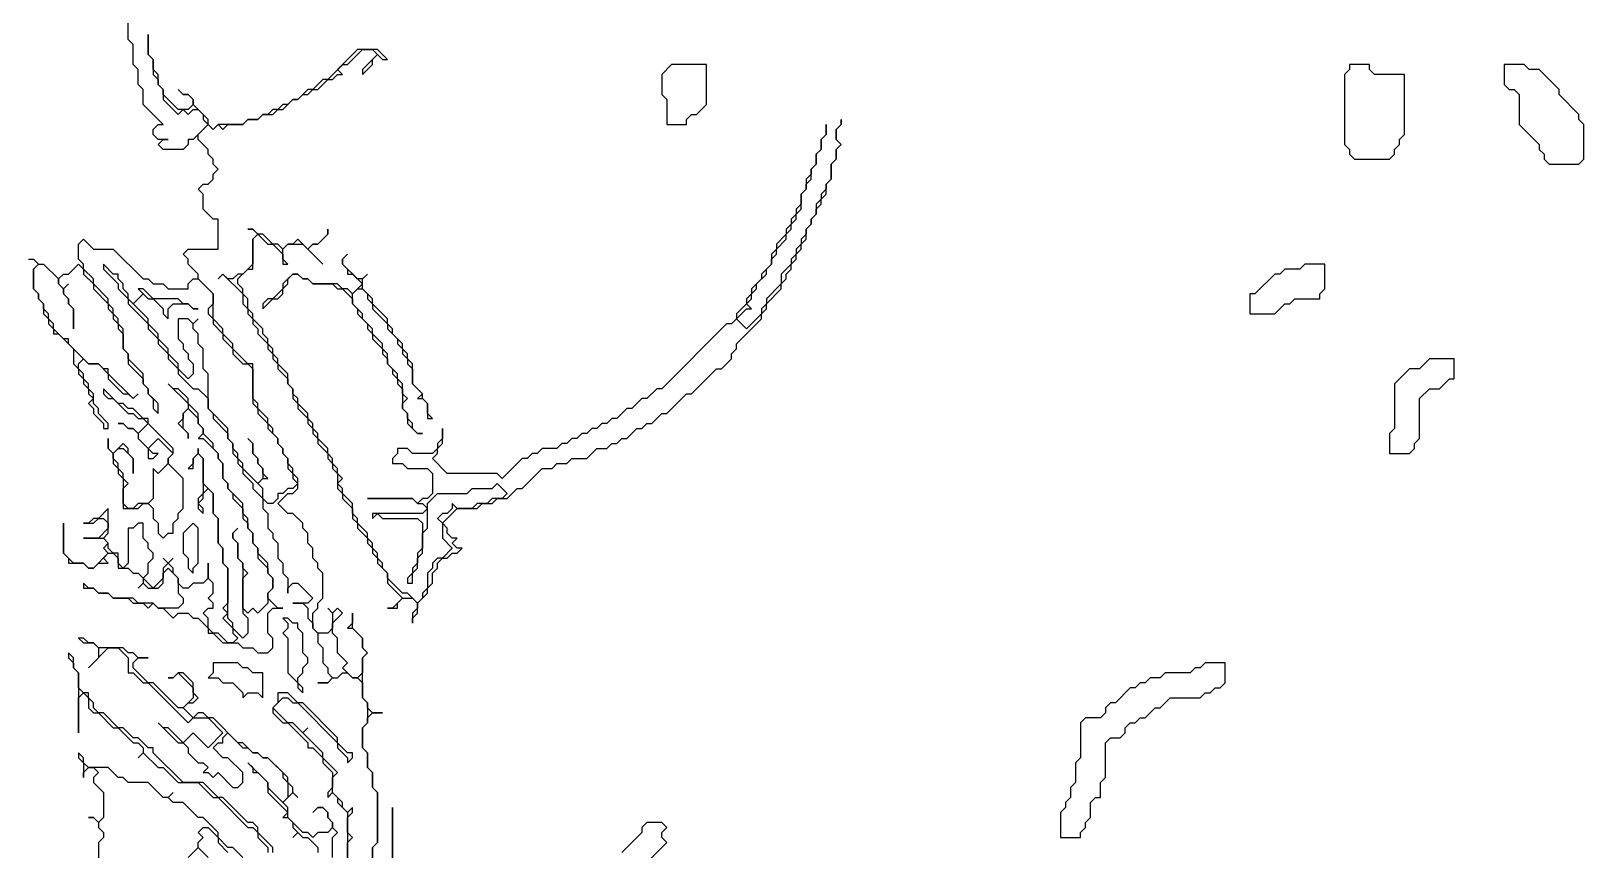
# Model space of a CAD drawing. Header units: metres. Extents: x 0 to 500, y 0 to 703.
# Drawn here: x 349.69 to 388.62, y 408.81 to 429.34 of the extents above; entities that cross this region are included whole.
import ezdxf

# ---------------------------------------------------------------- set-up
doc = ezdxf.new("R2010")
doc.units = ezdxf.units.M

msp = doc.modelspace()

# ---------------------------------------------------------------- linework, layer by layer
for points in [[(358.25, 408), (358.25, 408.875), (358.375, 409), (358.375, 410.25), (358.25, 410.375), (358.25, 410.75), (358.125, 410.875), (358.125, 411.25), (358, 411.375), (358, 411.875), (358.125, 412), (358.125, 412.125), (358.25, 412.25), (358.5, 412.25), (358.25, 412.25), (358.125, 412.375), (358.125, 412.5), (358, 412.625), (358, 413.625), (358.125, 413.75), (358, 413.875), (358, 414.125), (357.75, 414.375), (357.75, 414.75), (357.75, 414.5), (357.625, 414.375), (357.75, 414.375), (358, 414.125), (358, 413.875), (358.125, 413.75), (358, 413.625), (358, 413.25), (357.875, 413.125), (357.75, 413.125), (357.5, 413.375), (357.625, 413.5), (357.375, 413.75), (357.375, 414.125), (357.25, 414.25), (357.25, 414.5), (357.5, 414.75), (357.375, 414.875), (357.25, 414.75), (357.125, 414.875), (357.25, 414.75), (357.25, 414.375), (357.125, 414.25), (356.875, 414.25), (356.75, 414.375), (356.75, 414.75), (356.875, 414.875), (356.875, 415), (357, 415.125), (357, 415.75), (356.875, 415.875), (356.875, 416), (356.75, 416.125), (356.75, 416.375), (356.625, 416.5), (356.625, 416.75), (356.5, 416.875), (356.5, 417), (356.25, 417.25), (356.125, 417.25), (355.875, 417.5), (356.125, 417.75), (356.25, 417.75), (356.375, 417.875), (356.375, 418.125), (356.25, 418.25), (356.25, 418.375), (356.125, 418.5), (356.125, 418.625), (356, 418.75), (356, 418.875), (355.875, 419), (355.875, 419.125), (355.75, 419.25), (355.75, 419.375), (355.625, 419.5), (355.625, 419.625), (355.375, 419.875), (355.375, 420), (355.25, 420.125), (355.25, 421), (355.125, 421), (354.75, 421.375), (354.75, 421.5), (354.5, 421.75), (354.5, 421.875), (354.25, 422.125), (354.25, 422.75), (353.875, 423.125), (353.875, 423.25), (353.625, 423.5), (353.625, 423.625), (353.5, 423.75), (353.625, 423.875), (354.375, 423.875), (354.375, 424.625), (354.25, 424.625), (354, 424.875), (354, 425.25), (353.875, 425.375), (354, 425.5), (354.125, 425.5), (354.25, 425.625), (354.25, 425.75), (354.375, 425.875), (354.25, 426), (354.25, 426.125), (354.125, 426.25), (354.125, 426.375), (353.875, 426.625), (353.875, 426.75), (354.125, 427), (354.25, 426.875), (354.375, 427), (354.5, 426.875), (354.625, 427), (355, 427), (355.125, 427.125), (355.375, 427.125), (355.5, 427.25), (355.75, 427.25), (355.875, 427.375), (356, 427.375), (356.25, 427.625), (356.375, 427.625), (356.5, 427.75), (356.625, 427.75), (356.75, 427.875), (356.875, 427.875), (357.125, 428.125), (357.25, 428.125), (357.375, 428.25), (357.5, 428.25), (357.375, 428.375), (357.5, 428.5), (357.625, 428.5), (358, 428.875), (358.25, 428.875), (358.375, 428.75), (358, 428.375), (358, 428.25), (358.25, 428.5), (358.25, 428.625), (358.375, 428.75), (358.5, 428.625), (358.625, 428.625), (358.375, 428.875), (357.875, 428.875), (357.125, 428.125), (357, 428.125), (356.75, 427.875), (356.625, 427.875), (356.375, 427.625), (356.25, 427.625), (356.125, 427.5), (356, 427.5), (355.875, 427.375), (355.75, 427.375), (355.625, 427.25), (355.5, 427.25), (355.375, 427.125), (355.125, 427.125), (355, 427), (354.375, 427), (354.25, 426.875), (354.125, 427), (354.125, 427.125), (353.75, 427.5), (353.75, 427.625), (353.625, 427.75), (353.5, 427.75), (353.375, 427.875), (353.5, 427.75), (353.625, 427.75), (353.75, 427.625), (353.75, 427.5), (353.625, 427.375), (353.375, 427.375), (353, 427.75), (353, 427.875), (352.875, 428), (352.875, 428.25), (352.75, 428.375), (352.75, 428.625), (352.625, 428.75), (352.625, 429.25), (352.625, 428.75), (352.75, 428.625), (352.75, 428.25), (352.875, 428.125), (352.875, 428), (353, 427.875), (353, 427.625), (353.375, 427.25), (353.5, 427.375), (353.625, 427.25), (353.75, 427.375), (353.875, 427.375), (354, 427.25), (354, 427.125), (354.125, 427), (353.75, 426.625), (353.625, 426.625), (353.625, 426.5), (353.5, 426.375), (353, 426.375), (352.875, 426.5), (353, 426.625), (353.125, 426.625), (352.875, 426.625), (352.75, 426.75), (352.75, 426.875), (352.875, 427), (353, 427), (352.5, 427.5), (352.5, 427.875), (352.375, 428), (352.375, 428.375), (352.25, 428.5), (352.25, 429), (352.125, 429.125), (352.125, 429.75)], [(349.625, 423.625), (349.75, 423.625), (349.875, 423.5), (349.75, 423.375), (349.75, 422.875), (349.875, 422.75), (349.875, 422.625), (350, 422.5), (350, 422.25), (350.125, 422.125), (350.125, 422), (350.25, 421.875), (350.25, 421.75), (350.375, 421.75), (350.75, 421.375), (350.75, 421), (350.875, 420.875), (350.875, 420.75), (351, 420.625), (351, 420.5), (351.125, 420.375), (351.125, 420.25), (351.25, 420.125), (351.125, 420), (351.25, 419.875), (351.25, 419.75), (351.5, 419.5), (351.5, 419.375), (351.625, 419.375), (351.625, 419.5), (351.375, 419.75), (351.375, 419.875), (351.25, 420), (351.25, 420.25), (351.125, 420.375), (351.125, 420.5), (351, 420.625), (351, 420.75), (350.875, 420.875), (350.875, 421), (351, 421.125), (351.125, 421), (351.375, 421), (351.625, 420.75), (351.625, 420.625), (352, 420.25), (352.125, 420.25), (352.25, 420.125), (352.375, 420.25), (352.25, 420.125), (351.625, 420.75), (351.625, 420.875), (351.5, 420.875), (351.375, 421), (351.125, 421), (350.625, 421.5), (350.625, 421.625), (350.5, 421.625), (350.25, 421.875), (350.25, 422), (350.125, 422.125), (350.125, 422.25), (350, 422.375), (350, 422.5), (349.875, 422.625), (349.875, 422.75), (349.75, 422.875), (349.75, 423.375), (349.875, 423.5), (350, 423.5), (350.375, 423.125), (350.375, 423), (350.5, 422.875), (350.5, 422.75), (350.625, 422.625), (350.625, 422.5), (350.75, 422.375), (350.75, 421.875), (350.75, 422.375), (350.625, 422.5), (350.625, 422.625), (350.5, 422.75), (350.5, 422.875), (350.625, 423), (350.5, 422.875), (350.375, 423), (350.375, 423.125), (350.5, 423.25), (350.625, 423.25), (350.875, 423.5), (351, 423.375), (351, 423.25), (351.25, 423), (351.25, 422.875), (351.625, 422.5), (351.625, 422.375), (351.75, 422.25), (351.75, 422.125), (351.875, 422), (351.875, 421.875), (352, 421.75), (352, 421.375), (352.125, 421.25), (352.125, 421), (352.5, 420.625), (352.5, 420.5), (352.625, 420.375), (352.625, 420.25), (352.75, 420.125), (352.75, 419.875), (352.875, 419.75), (352.875, 420), (352.625, 420.25), (352.625, 420.375), (352.5, 420.5), (352.5, 420.75), (352.125, 421.125), (352.125, 421.25), (352, 421.375), (352, 421.875), (351.875, 422), (351.875, 422.125), (351.75, 422.25), (351.75, 422.375), (351.625, 422.5), (351.625, 422.625), (351.25, 423), (351.25, 423.125), (351, 423.375), (351, 423.5), (350.875, 423.625), (350.875, 424), (351, 424.125), (351.25, 423.875), (351.75, 423.875), (352.5, 423.125), (352.625, 423.125), (352.75, 423), (353, 423), (353.125, 422.875), (353.625, 422.875), (353.625, 423), (353.75, 423.125), (353.875, 423.125), (354.25, 422.75), (354.25, 422.5), (354.125, 422.375), (354.125, 422.25), (354.25, 422.125), (354.25, 422), (354.5, 421.75), (354.5, 421.625), (354.75, 421.375), (354.75, 421.25), (355, 421), (355.125, 421), (355.25, 420.875), (355.25, 420), (355.375, 419.875), (355.375, 419.75), (355.625, 419.5), (355.625, 419.375), (355.875, 419.125), (355.875, 419), (356, 418.875), (356, 418.75), (356.125, 418.625), (356.125, 418.375), (356.25, 418.25), (356.25, 418.125), (356.375, 418), (356.25, 417.875), (356.125, 417.875), (356, 417.75), (355.875, 417.75), (355.875, 417.625), (355.75, 417.5), (355.625, 417.5), (355.5, 417.625), (355.5, 417.875), (355.375, 418), (355.5, 418.125), (355.625, 418.125), (355.5, 418.25), (355.5, 418.375), (355.375, 418.5), (355.375, 418.625), (355.25, 418.75), (355.25, 419), (355.125, 419.125), (355.25, 419), (355.25, 418.75), (355.375, 418.625), (355.375, 418.5), (355.5, 418.375), (355.5, 418.125), (355.375, 418), (355, 418.375), (355, 418.5), (354.875, 418.625), (354.875, 418.75), (354.75, 418.875), (354.75, 419), (354.625, 419.125), (354.625, 419.375), (354.125, 419.875), (354.125, 420.75), (354, 420.875), (354, 421.375), (353.875, 421.5), (353.875, 421.75), (353.75, 421.875), (353.75, 422), (353.875, 422.125), (353.75, 422), (353.625, 422.125), (353.375, 422.125), (353.375, 421.625), (353.5, 421.5), (353.5, 421.375), (353.625, 421.25), (353.625, 421.125), (353.75, 421), (353.75, 420.75), (353.625, 420.625), (353.375, 420.875), (353.375, 421), (353.125, 421.25), (353.125, 421.375), (352.875, 421.625), (352.875, 421.75), (352.625, 422), (352.625, 422.125), (352.25, 422.5), (352.5, 422.75), (352.625, 422.625), (352.75, 422.625), (353, 422.375), (353, 422.25), (353.125, 422.125), (353.125, 422.375), (353.25, 422.5), (353.625, 422.5), (353.75, 422.375), (353.875, 422.375), (353.75, 422.375), (353.625, 422.5), (353.5, 422.5), (353.375, 422.625), (352.75, 422.625), (352.5, 422.875), (352.375, 422.875), (352.5, 422.75), (352.25, 422.5), (352.125, 422.625), (352.125, 422.75), (352, 422.875), (352, 423), (351.875, 423.125), (351.875, 423.25), (351.75, 423.25), (351.5, 423.5), (351.5, 423.375), (351.875, 423), (351.875, 422.875), (352.125, 422.625), (352.125, 422.5), (352.625, 422), (352.625, 421.875), (352.875, 421.625), (352.875, 421.5), (353.125, 421.25), (353.125, 421.125), (353.375, 420.875), (353.375, 420.75), (353.75, 420.375), (353.875, 420.375), (354.125, 420.125), (354.125, 419.875), (354.25, 419.75), (354.25, 419.625), (354.625, 419.25), (354.625, 419.125), (354.75, 419), (354.75, 418.75), (354.875, 418.625), (354.875, 418.5), (355, 418.375), (355, 418.25), (355.25, 418), (355.25, 417.875), (355.5, 417.625), (355.5, 417.375), (355.625, 417.25), (355.625, 416.875), (355.75, 416.75), (355.75, 416.625), (355.875, 416.5), (355.875, 416.125), (356, 416), (356, 415.75), (356.125, 415.625), (356.125, 415.25), (356.125, 415.375), (356.25, 415.5), (356.375, 415.5), (356.75, 415.125), (356.625, 415), (356.25, 415), (356.5, 415), (356.625, 414.875), (356.625, 414.625), (356.75, 414.5), (356.75, 414.375), (356.875, 414.25), (356.875, 414), (357, 413.875), (357, 413.5), (357.125, 413.375), (357.125, 413.25), (357.25, 413.125), (357.125, 413), (356.875, 413), (357.125, 413), (357.25, 413.125), (357.375, 413.125), (357.5, 413.25), (357.625, 413.25), (357.75, 413.125), (357.875, 413.125), (358, 413), (358, 412.625), (358.125, 412.5), (358.125, 412), (358, 411.875), (358, 411.375), (358.125, 411.25), (358.125, 410.875), (358.25, 410.75), (358.25, 410.375), (358.375, 410.25), (358.375, 409), (358.25, 408.875), (358.25, 408.125)], [(357.25, 408.625), (357.25, 409.125), (357.375, 409.25), (357.25, 409.375), (357.25, 409.5), (357.125, 409.625), (357.125, 409.75), (357, 409.875), (356.875, 409.875), (356.75, 409.75), (356.875, 409.875), (357, 409.875), (357.125, 409.75), (357.125, 409.625), (357.25, 409.5), (357.25, 409.375), (357.125, 409.25), (356.875, 409.25), (356.75, 409.125), (356.625, 409.25), (356.5, 409.25), (356.125, 409.625), (356.125, 409.875), (356, 410), (356.25, 410.25), (356.375, 410.125), (356.25, 410.25), (356.25, 410.375), (356.125, 410.5), (356.125, 410.625), (355.625, 411.125), (355.5, 411.125), (355.375, 411.25), (355.25, 411.25), (355, 411.5), (354.875, 411.5), (354.25, 412.125), (354.125, 412.125), (354, 412.25), (353.875, 412.25), (353.75, 412.125), (353.5, 412.375), (353.625, 412.5), (353.75, 412.5), (353.875, 412.625), (353.75, 412.75), (353.75, 413), (353.5, 413.25), (353.375, 413.25), (353.25, 413.125), (353.125, 413.125), (353.25, 413.125), (353.375, 413.25), (353.75, 412.875), (353.75, 412.625), (353.5, 412.375), (353.375, 412.375), (352.75, 413), (352.625, 413), (352.25, 413.375), (352.25, 413.5), (352.375, 413.625), (352.625, 413.625), (352.375, 413.625), (352.25, 413.75), (352.125, 413.75), (352, 413.875), (351.375, 413.875), (351.25, 414), (351.125, 414), (351, 414.125), (350.875, 414.125), (351, 414), (351.25, 414), (351.375, 413.875), (351.375, 413.625), (351.125, 413.375), (351.625, 413.875), (351.875, 413.875), (352.125, 413.625), (352.125, 413.25), (352.25, 413.25), (352.5, 413), (352.625, 413), (353.625, 412), (353.75, 412.125), (354.125, 412.125), (354.5, 411.75), (354.125, 411.375), (353.75, 411.75), (353.5, 411.5), (353.125, 411.875), (353, 411.875), (352.875, 412), (353.375, 411.5), (353.5, 411.5), (353.625, 411.375), (353.625, 411.25), (353.875, 411), (354, 411), (354.125, 410.875), (354, 410.75), (354.125, 410.75), (354.25, 410.625), (354.375, 410.75), (354.75, 410.375), (354.875, 410.375), (355, 410.5), (355, 410.75), (354.625, 411.125), (354.5, 411.125), (354.25, 411.375), (354.375, 411.5), (354.5, 411.5), (354.5, 411.625), (354.625, 411.75), (355, 411.375), (355.125, 411.375), (355.25, 411.25), (355.375, 411.25), (355.5, 411.125), (355.625, 411.125), (356, 410.75), (356, 410.625), (356.125, 410.5), (356.125, 410.125), (356, 410), (355.625, 410.375), (355.625, 410.5), (355.125, 411), (355.25, 410.875), (355.25, 410.75), (355.375, 410.75), (355.625, 410.5), (355.625, 410.25), (356.125, 409.75), (356, 409.625), (356.125, 409.625), (356.25, 409.5), (356.25, 409.375), (356.375, 409.25), (356.25, 409.125), (356.375, 409.25), (356.5, 409.125), (356.625, 409.125), (356.875, 408.875), (356.875, 408.75)], [(355.75, 408.75), (355.75, 408.875), (355.375, 409.25), (355.375, 409.375), (355.25, 409.5), (355.125, 409.5), (354.5, 410.125), (354.375, 410.125), (354, 410.5), (353.5, 410.5), (352.75, 411.25), (352.75, 411.375), (352.625, 411.375), (352.375, 411.625), (352.25, 411.625), (352, 411.875), (351.875, 411.875), (351.5, 412.25), (351.375, 412.25), (351.25, 412.375), (351.25, 412.5), (351.125, 412.625), (351.125, 412.75), (351, 412.75), (350.875, 412.875), (350.875, 413.25), (350.75, 413.375), (350.75, 413.625), (350.625, 413.75), (350.625, 413.625), (350.75, 413.5), (350.75, 413.375), (350.875, 413.25), (350.875, 411.75), (350.875, 412.625), (351, 412.75), (351.125, 412.625), (351.125, 412.375), (351.25, 412.25), (351.375, 412.25), (351.75, 411.875), (351.875, 411.875), (352.25, 411.5), (352.375, 411.5), (352.5, 411.375), (352.5, 411.25), (352.375, 411.125), (352.5, 411.25), (352.875, 410.875), (353, 410.875), (353.375, 410.5), (353.875, 410.5), (354.25, 410.125), (354.375, 410.125), (355.125, 409.375), (355.25, 409.375), (355.375, 409.25), (355.375, 409.125), (355.625, 408.875), (355.625, 408.75)], [(357.625, 408.375), (357.625, 409), (357.75, 409.125), (357.625, 409.25), (357.625, 409.625), (357.75, 409.75), (357.75, 409.875), (357.625, 409.75), (357.5, 409.875), (357.5, 410), (357.25, 410.25), (357.25, 410.625), (357.375, 410.75), (357, 411.125), (357, 411.25), (356.5, 411.75), (356.625, 411.875), (356.5, 411.75), (356.25, 412), (356.125, 412), (355.75, 412.375), (356, 412.625), (356.125, 412.625), (356.25, 412.5), (356.375, 412.5), (357.375, 411.5), (357.375, 411.375), (357.625, 411.125), (357.625, 411), (357.75, 411.125), (357.75, 411.25), (357.625, 411.25), (357.375, 411.5), (357.375, 411.625), (356.5, 412.5), (356.375, 412.5), (356.125, 412.75), (355.875, 412.75), (355.875, 412.5), (355.75, 412.375), (355.75, 412.25), (356, 412), (356.125, 412), (356.625, 411.5), (356.625, 411.375), (356.75, 411.375), (357, 411.125), (357, 411), (357.25, 410.75), (357.25, 410.375), (357.125, 410.25), (357.125, 410.125), (357.25, 410.25), (357.375, 410.125), (357.375, 410), (357.625, 409.75), (357.625, 408.375)], [(355, 408.625), (354.75, 408.875), (354.625, 408.875), (354.375, 409.125), (354.375, 409.25), (354, 409.625), (353.875, 409.625), (353.5, 410), (353.25, 410), (353.125, 410.125), (353.25, 410.25), (353.125, 410.125), (353, 410.125), (352.625, 410.5), (352.125, 410.5), (352, 410.625), (351.875, 410.625), (351.625, 410.875), (351.125, 410.875), (351, 411), (351, 411.125), (350.875, 411.25), (350.875, 411.125), (351, 411), (351, 410.625), (351, 410.75), (351.125, 410.875), (351.25, 410.875), (351.375, 410.75), (351.25, 410.625), (351.25, 410.5), (351.5, 410.25), (351.5, 409.625), (351.375, 409.5), (351.25, 409.625), (351.125, 409.625), (351.25, 409.625), (351.375, 409.5), (351.375, 409.375), (351.5, 409.25), (351.5, 409.125), (351.375, 409), (351.375, 408.375)], [(358.75, 408), (358.75, 409.875), (358.75, 408.125)], [(354.125, 408.625), (353.875, 408.875), (353.875, 409), (354, 409.125), (353.875, 409.25), (354, 409.375), (354.125, 409.375), (354.375, 409.125), (354.375, 409), (354.625, 408.75)], [(365, 408.375), (365.625, 409), (365.5, 409.125), (365.5, 409.25), (365.625, 409.375), (365.5, 409.5), (365.125, 409.5), (365, 409.375), (365, 409.25), (364.5, 408.75)], [(353.625, 408.625), (353.875, 408.875), (354.125, 408.625)]]:
    msp.add_lwpolyline(points)
for points in [[(365.75, 428.5), (365.5, 428.25), (365.5, 427.75), (365.625, 427.625), (365.625, 427), (366.125, 427), (366.125, 427.125), (366.25, 427.25), (366.375, 427.25), (366.625, 427.5), (366.625, 428.5)], [(382.75, 428.5), (382.75, 428.375), (382.625, 428.25), (382.625, 426.5), (382.75, 426.375), (382.75, 426.25), (382.875, 426.125), (383.75, 426.125), (383.875, 426.25), (383.875, 426.375), (384, 426.5), (384, 426.625), (384.125, 426.75), (384.125, 428.25), (383.375, 428.25), (383.25, 428.375), (383.25, 428.5)], [(386.625, 428.5), (386.625, 428), (386.75, 427.875), (386.875, 427.875), (387, 427.75), (387, 427), (387.5, 426.5), (387.5, 426.375), (387.625, 426.25), (387.625, 426.125), (387.75, 426), (388.5, 426), (388.625, 426.125), (388.625, 427), (388.5, 427.125), (388.5, 427.25), (388, 427.75), (388, 427.875), (387.5, 428.375), (387.25, 428.375), (387.125, 428.5)], [(370, 427.125), (370, 427), (369.875, 426.875), (369.875, 426.625), (370, 426.5), (369.875, 426.375), (369.875, 426.125), (369.75, 426), (369.75, 425.625), (369.625, 425.5), (369.625, 425.375), (369.5, 425.25), (369.5, 425.125), (369.375, 425), (369.375, 424.75), (369.25, 424.625), (369.25, 424.5), (369.125, 424.375), (369.125, 424.25), (369, 424.125), (369, 424), (368.875, 423.875), (368.875, 423.75), (368.75, 423.625), (368.75, 423.5), (368.5, 423.25), (368.5, 423), (368.125, 422.625), (368.125, 422.5), (368, 422.375), (368, 422.25), (367.625, 421.875), (367.375, 422.125), (367.625, 422.375), (367.75, 422.375), (367.625, 422.5), (367.75, 422.625), (367.75, 422.75), (367.875, 422.875), (367.875, 423), (368.125, 423.25), (368.125, 423.375), (368.25, 423.5), (368.25, 423.625), (368.375, 423.75), (368.375, 423.875), (368.625, 424.125), (368.625, 424.25), (368.75, 424.375), (368.75, 424.5), (368.875, 424.625), (368.875, 424.75), (369, 424.875), (369, 425.25), (369.125, 425.375), (369.125, 425.5), (369.25, 425.625), (369.25, 425.875), (369.375, 426), (369.375, 426.25), (369.5, 426.375), (369.5, 426.625), (369.625, 426.75), (369.625, 427), (369.625, 426.75), (369.5, 426.625), (369.5, 426.375), (369.375, 426.25), (369.375, 426), (369.25, 425.875), (369.25, 425.75), (369.125, 425.625), (369.125, 425.375), (369, 425.25), (369, 425), (368.875, 424.875), (368.875, 424.75), (368.75, 424.625), (368.75, 424.5), (368.625, 424.375), (368.625, 424.25), (368.375, 424), (368.375, 423.875), (368.25, 423.75), (368.25, 423.5), (368, 423.25), (368, 423.125), (367.75, 422.875), (367.75, 422.75), (367.625, 422.625), (367.625, 422.5), (367.375, 422.25), (367.375, 422.125), (367.25, 422), (367.125, 422), (365.5, 420.375), (365.375, 420.375), (365.125, 420.125), (365, 420.125), (364.75, 419.875), (364.625, 419.875), (364.375, 419.625), (364.25, 419.625), (364.125, 419.5), (364, 419.5), (363.875, 419.375), (363.75, 419.375), (363.625, 419.25), (363.5, 419.25), (363.375, 419.125), (363.25, 419.125), (363.125, 419), (363, 419), (362.875, 418.875), (362.5, 418.875), (362.375, 418.75), (362.25, 418.75), (362.125, 418.625), (362, 418.625), (361.5, 418.125), (361.375, 418.25), (360.125, 418.25), (359.75, 418.625), (359.875, 418.75), (359.875, 418.875), (360, 419), (360, 419.375), (360, 419.125), (359.875, 419), (359.875, 418.875), (359.75, 418.75), (359.25, 418.75), (359.125, 418.875), (358.875, 418.875), (358.875, 418.75), (358.75, 418.625), (358.75, 418.5), (359, 418.5), (359.125, 418.375), (359.625, 418.375), (359.75, 418.25), (359.75, 417.75), (359.625, 417.625), (359.5, 417.625), (359.375, 417.5), (359.25, 417.625), (358.125, 417.625), (359.25, 417.625), (359.375, 417.5), (359.5, 417.5), (359.625, 417.375), (359.5, 417.25), (358.25, 417.25), (358.25, 417.125), (358.375, 417.25), (358.5, 417.125), (359.375, 417.125), (359.5, 417), (359.5, 416.375), (359.375, 416.25), (359.375, 416), (359.25, 415.875), (359.25, 415.75), (359.125, 415.625), (359.125, 415.5), (359.25, 415.5), (359.25, 415.75), (359.375, 415.875), (359.375, 416.125), (359.5, 416.25), (359.5, 416.75), (359.625, 416.875), (359.625, 417.5), (359.875, 417.75), (360.625, 417.75), (360.75, 417.875), (361.25, 417.875), (361.375, 418), (361.625, 417.75), (361.5, 417.625), (361.25, 417.625), (361.125, 417.5), (360.875, 417.5), (360.75, 417.375), (360.375, 417.375), (360.25, 417.5), (360.25, 417.375), (360.125, 417.25), (360, 417.25), (359.875, 417.125), (360, 417), (360, 416.625), (360.25, 416.375), (360, 416.125), (359.875, 416.125), (359.75, 416), (359.75, 415.875), (359.625, 415.75), (359.625, 415.375), (359.5, 415.25), (359.5, 415.125), (359.375, 415), (359.125, 415.25), (359, 415.25), (358.625, 415.625), (358.625, 415.75), (358.5, 415.875), (358.5, 416), (358.375, 416.125), (358.375, 416.25), (358.25, 416.375), (358.25, 416.5), (358.125, 416.625), (358.125, 416.75), (357.875, 417), (357.875, 417.125), (357.75, 417.25), (357.75, 417.5), (357.5, 417.75), (357.5, 417.875), (357.375, 418), (357.5, 418.125), (357.375, 418.25), (357.375, 418.375), (357.25, 418.5), (357.25, 418.625), (357.125, 418.75), (357.125, 418.875), (356.875, 419.125), (356.875, 419.25), (356.75, 419.375), (356.75, 419.5), (356.625, 419.625), (356.625, 419.75), (356.375, 420), (356.375, 420.125), (356.25, 420.25), (356.25, 420.375), (356.125, 420.5), (356.125, 420.75), (355.875, 421), (355.875, 421.125), (355.75, 421.25), (355.75, 421.375), (355.625, 421.5), (355.625, 421.625), (355.5, 421.75), (355.5, 421.875), (355.25, 422.125), (355.25, 422.25), (355.125, 422.375), (355.125, 422.625), (355, 422.75), (355, 422.875), (354.875, 423), (354.875, 423.125), (355.125, 423.375), (355.25, 423.375), (355.25, 424.125), (355.375, 424.25), (355.625, 424), (355.75, 424), (356, 423.75), (356, 423.5), (356.125, 423.5), (356, 423.625), (356, 423.875), (356.125, 424), (356.5, 424), (357, 423.5), (356.625, 423.875), (356.75, 424), (356.875, 424), (357.125, 424.25), (357.125, 424.375), (357.125, 424.25), (356.875, 424), (356.75, 424), (356.625, 423.875), (356.375, 424.125), (356.25, 424), (356.125, 424), (356, 423.875), (355.875, 424), (355.75, 424), (355.5, 424.25), (355.375, 424.25), (355.25, 424.375), (355.125, 424.375), (355.25, 424.375), (355.375, 424.25), (355.25, 424.125), (355.25, 423.5), (355, 423.25), (354.875, 423.25), (354.75, 423.125), (354.625, 423.125), (354.5, 423.25), (354.375, 423.125), (354.5, 423.25), (355, 422.75), (355, 422.5), (355.125, 422.375), (355.125, 422.25), (355.25, 422.125), (355.25, 422), (355.375, 421.875), (355.375, 421.75), (355.625, 421.5), (355.625, 421.375), (355.75, 421.25), (355.75, 421.125), (355.875, 421), (355.875, 420.875), (356.125, 420.625), (356.125, 420.5), (356.25, 420.375), (356.25, 420.125), (356.375, 420), (356.375, 419.875), (356.625, 419.625), (356.625, 419.5), (356.75, 419.375), (356.75, 419.25), (356.875, 419.125), (356.875, 419), (357.125, 418.75), (357.125, 418.625), (357.25, 418.5), (357.25, 418.375), (357.375, 418.25), (357.375, 417.875), (357.5, 417.75), (357.5, 417.625), (357.75, 417.375), (357.75, 417.125), (357.875, 417), (357.875, 416.875), (358.125, 416.625), (358.125, 416.5), (358.25, 416.375), (358.25, 416.25), (358.375, 416.125), (358.375, 416), (358.625, 415.75), (358.625, 415.5), (359, 415.125), (358.75, 414.875), (358.625, 414.875), (358.875, 414.875), (358.875, 415), (359, 415.125), (359.25, 415.125), (359.375, 415), (359.375, 414.875), (359.25, 414.75), (359.25, 414.5), (359.25, 414.625), (359.375, 414.75), (359.375, 415), (359.625, 415.25), (359.625, 415.375), (359.75, 415.5), (359.75, 415.75), (359.875, 415.875), (359.875, 416), (360, 416.125), (360.125, 416.125), (360.25, 416.25), (360.375, 416.25), (360.5, 416.375), (360.375, 416.375), (360.25, 416.5), (360.375, 416.625), (360.25, 416.625), (360.125, 416.75), (360.125, 416.875), (360, 417), (360.375, 417.375), (360.875, 417.375), (361, 417.5), (361.25, 417.5), (361.375, 417.625), (361.625, 417.625), (361.875, 417.875), (362, 417.875), (362.5, 418.375), (362.75, 418.375), (362.875, 418.5), (363.125, 418.5), (363.25, 418.625), (363.625, 418.625), (363.875, 418.875), (364.125, 418.875), (364.25, 419), (364.375, 419), (364.5, 419.125), (364.625, 419.125), (364.875, 419.375), (365, 419.375), (365.125, 419.5), (365.25, 419.5), (365.5, 419.75), (365.625, 419.75), (366.125, 420.25), (366.25, 420.25), (366.875, 420.875), (367, 420.875), (367.25, 421.125), (367.25, 421.25), (367.375, 421.375), (367.375, 421.5), (368, 422.125), (368, 422.25), (368.125, 422.375), (368.125, 422.5), (368.5, 422.875), (368.5, 423), (368.625, 423.125), (368.625, 423.25), (368.75, 423.375), (368.75, 423.5), (368.875, 423.625), (368.875, 423.75), (369, 423.875), (369, 424), (369.125, 424.125), (369.125, 424.375), (369.25, 424.5), (369.25, 424.625), (369.375, 424.75), (369.375, 424.875), (369.5, 425), (369.5, 425.125), (369.625, 425.25), (369.625, 425.5), (369.75, 425.625), (369.75, 426), (369.875, 426.125), (369.875, 426.375), (370, 426.5), (369.875, 426.625), (369.875, 426.875), (370, 427)], [(357.625, 423.75), (357.5, 423.625), (357.5, 423.5), (357.625, 423.375), (357.625, 423.25), (357.75, 423.25), (358, 423), (357.75, 422.75), (357.625, 422.875), (357.5, 422.875), (357.375, 423), (356.75, 423), (356.625, 423.125), (356.5, 423.125), (356.375, 423.25), (356.25, 423.25), (356, 423), (356, 422.875), (355.75, 422.625), (355.625, 422.625), (355.5, 422.5), (355.5, 422.375), (355.75, 422.625), (355.875, 422.625), (356, 422.75), (356, 422.875), (356.125, 423), (356.125, 423.125), (356.25, 423.25), (356.375, 423.25), (356.5, 423.125), (356.625, 423.125), (356.75, 423), (357.25, 423), (357.375, 422.875), (357.5, 422.875), (357.75, 422.625), (357.75, 422.5), (357.875, 422.375), (357.875, 422.25), (358.125, 422), (358.125, 421.875), (358.25, 421.75), (358.25, 421.625), (358.5, 421.375), (358.5, 421.25), (358.625, 421.125), (358.625, 421), (358.75, 420.875), (358.75, 420.75), (358.875, 420.625), (358.875, 420.5), (359, 420.375), (359, 419.875), (359.125, 419.75), (359.125, 419.5), (359.375, 419.25), (359.5, 419.25), (359.375, 419.25), (359.25, 419.375), (359.25, 419.5), (359.125, 419.625), (359.125, 419.75), (359, 419.875), (359, 420), (359.125, 420.125), (359, 420.25), (359, 420.5), (358.875, 420.625), (358.875, 420.75), (358.625, 421), (358.625, 421.25), (358.5, 421.375), (358.5, 421.5), (358.25, 421.75), (358.25, 421.875), (358, 422.125), (358, 422.25), (357.75, 422.5), (357.75, 422.75), (357.875, 422.875), (358, 422.875), (358.125, 422.75), (358.125, 422.625), (358.25, 422.5), (358.25, 422.375), (358.625, 422), (358.625, 421.875), (358.875, 421.625), (358.875, 421.5), (359, 421.375), (359, 421.25), (359.125, 421.125), (359.125, 421), (359.25, 420.875), (359.25, 420.5), (359.5, 420.25), (359.375, 420.125), (359.5, 420.125), (359.625, 420), (359.625, 419.625), (359.75, 419.625), (359.625, 419.75), (359.625, 420), (359.5, 420.125), (359.5, 420.25), (359.25, 420.5), (359.25, 421), (359.125, 421.125), (359.125, 421.25), (359, 421.375), (359, 421.5), (358.75, 421.75), (358.75, 421.875), (358.625, 422), (358.625, 422.125), (358.25, 422.5), (358.25, 422.625), (358, 422.875), (358, 423.125), (358.125, 423.25), (358, 423.125), (357.875, 423.125), (357.5, 423.5), (357.5, 423.625)], [(381.625, 423.5), (381.5, 423.375), (381.125, 423.375), (381, 423.25), (380.875, 423.25), (380.375, 422.75), (380.25, 422.75), (380.25, 422.25), (380.875, 422.25), (381.125, 422.5), (381.25, 422.5), (381.375, 422.625), (382, 422.625), (382, 422.75), (382.125, 422.875), (382.125, 423.5)], [(384.75, 421.125), (384.5, 420.875), (384.25, 420.875), (383.875, 420.5), (383.875, 419.375), (383.75, 419.25), (383.75, 418.75), (384.25, 418.75), (384.375, 418.875), (384.375, 419), (384.5, 419.125), (384.5, 420.125), (384.75, 420.375), (385, 420.375), (385.25, 420.625), (385.375, 420.625), (385.375, 421.125)], [(353.125, 420.5), (353.625, 420), (353.625, 419.875), (353.5, 419.75), (353.5, 419.625), (353.375, 419.5), (353.625, 419.25), (353.625, 419.125), (353.625, 419.25), (353.5, 419.375), (353.5, 419.75), (353.625, 419.875), (353.875, 419.625), (353.875, 419.5), (354, 419.375), (354, 419.25), (353.875, 419.125), (354, 419.125), (354.375, 418.75), (354.375, 418.625), (354.5, 418.5), (354.5, 418.125), (354.625, 418), (354.625, 417.875), (354.75, 417.75), (354.75, 417.625), (355, 417.375), (355, 417.125), (355.125, 417), (355.125, 416.875), (355.25, 416.75), (355.25, 416.5), (355.375, 416.375), (355.375, 416.125), (355.625, 415.875), (355.625, 415.75), (355.75, 415.625), (355.75, 415.375), (355.625, 415.25), (355.625, 415), (355.375, 414.75), (355.25, 414.875), (355.125, 414.75), (355, 414.875), (355, 415.625), (355.125, 415.75), (355, 415.875), (355, 416), (354.875, 416.125), (354.875, 416.5), (354.75, 416.625), (354.75, 416.75), (354.875, 416.875), (354.75, 416.75), (354.75, 416.625), (354.875, 416.5), (354.875, 416.125), (355, 416), (355, 414.75), (355.125, 414.625), (355.125, 414.25), (355, 414.125), (354.75, 414.375), (354.75, 414.5), (354.625, 414.625), (354.625, 415.875), (354.5, 416), (354.5, 416.375), (354.375, 416.5), (354.375, 417.125), (354.25, 417.25), (354.25, 417.75), (354, 418), (354, 418.625), (353.875, 418.75), (353.875, 418.875), (353.875, 418.75), (353.75, 418.625), (353.75, 418.5), (353.625, 418.375), (353.75, 418.375), (353.75, 418.625), (353.875, 418.75), (354, 418.625), (354, 417.75), (353.875, 417.625), (353.875, 417.375), (354, 417.25), (354, 417.375), (353.875, 417.5), (354, 417.625), (354, 417.75), (354.125, 417.875), (354.25, 417.75), (354.25, 417.25), (354.375, 417.125), (354.375, 416.5), (354.5, 416.375), (354.5, 416), (354.625, 415.875), (354.625, 415), (354.5, 414.875), (354.625, 414.75), (354.5, 414.625), (354.75, 414.375), (354.75, 414.25), (354.875, 414.125), (354.75, 414), (354.625, 414), (354.375, 414.25), (354.25, 414.25), (354.125, 414.375), (354.125, 414.625), (354, 414.75), (354.125, 414.875), (354.25, 414.875), (354.25, 415), (354.125, 415.125), (354.25, 415.25), (354.25, 415.5), (354.125, 415.625), (354.125, 416), (354.125, 415.625), (354, 415.5), (353.75, 415.5), (353.625, 415.375), (353.5, 415.375), (353.375, 415.5), (353.375, 415.625), (353.25, 415.75), (353.25, 415.875), (353.125, 416), (353.25, 416.125), (353.125, 416), (353, 416.125), (353.125, 416), (353, 415.875), (353, 415.625), (352.75, 415.375), (352.5, 415.625), (352.625, 415.75), (352.625, 416), (352.75, 416.125), (352.75, 416.25), (352.625, 416.375), (352.625, 416.5), (352.5, 416.625), (352.5, 417), (352.375, 417), (352.25, 416.875), (352.125, 416.875), (352.125, 416), (352, 415.875), (351.875, 416), (351.875, 416.25), (351.75, 416.25), (351.625, 416.375), (351.625, 416.5), (351.5, 416.625), (351.625, 416.75), (351.625, 417.375), (351.375, 417.125), (351.25, 417.125), (351.125, 417), (351, 417), (351.25, 417), (351.375, 417.125), (351.5, 417.125), (351.625, 417), (351.625, 416.875), (351.375, 416.625), (351, 416.625), (351.5, 416.625), (351.625, 416.5), (351.5, 416.375), (351.625, 416.25), (351.25, 415.875), (351.125, 415.875), (351, 416), (350.75, 416), (350.5, 416.25), (350.5, 417), (350.5, 416.25), (350.625, 416.125), (350.625, 416), (351, 416), (351.125, 415.875), (351.25, 415.875), (351.375, 416), (351.625, 416), (351.5, 416.125), (351.625, 416.25), (351.75, 416.25), (351.875, 416.125), (351.875, 415.875), (352.125, 415.875), (352.25, 415.75), (352.375, 415.75), (352.5, 415.625), (352.5, 415.5), (352.375, 415.375), (352.5, 415.5), (352.625, 415.375), (352.875, 415.375), (353, 415.5), (353, 415.75), (353.125, 415.875), (353.375, 415.625), (353.375, 415.25), (353.5, 415.125), (353.5, 415), (353.375, 414.875), (352.875, 414.875), (352.75, 415), (352.375, 415), (352.25, 415.125), (351.75, 415.125), (351.625, 415.25), (351.375, 415.25), (351.25, 415.375), (351.125, 415.375), (351, 415.5), (351, 415.375), (351.25, 415.375), (351.375, 415.25), (351.625, 415.25), (351.75, 415.125), (352.125, 415.125), (352.25, 415), (352.5, 415), (352.625, 414.875), (352.75, 415), (352.875, 414.875), (353, 414.875), (353.25, 414.625), (353.375, 414.75), (353.625, 414.75), (353.75, 414.625), (353.875, 414.625), (354.125, 414.375), (354.125, 414.25), (354.25, 414.25), (354.5, 414), (354.875, 414), (355, 413.875), (355.25, 413.875), (355.375, 413.75), (355.625, 413.75), (355.75, 413.875), (355.75, 414.125), (355.625, 414.25), (355.625, 414.75), (355.75, 414.875), (356, 414.875), (355.875, 414.875), (355.625, 415.125), (355.625, 415.25), (355.75, 415.375), (355.75, 415.625), (355.625, 415.75), (355.625, 416), (355.375, 416.25), (355.375, 416.375), (355.25, 416.5), (355.25, 416.75), (355.125, 416.875), (355.125, 417.125), (355, 417.25), (355, 417.5), (354.625, 417.875), (354.625, 418), (354.5, 418.125), (354.5, 418.5), (354.375, 418.625), (354.375, 418.75), (354.25, 418.875), (354.25, 419), (354, 419.25), (354, 419.375), (353.875, 419.5), (353.875, 419.75), (353.625, 420), (353.625, 420.125), (353.375, 420.375), (353.25, 420.375)], [(351.5, 420.375), (351.5, 420.25), (351.625, 420.125), (351.75, 420.125), (352.125, 419.75), (352.25, 419.75), (352.375, 419.625), (352.5, 419.625), (352.625, 419.5), (352.375, 419.25), (352.25, 419.375), (352.125, 419.375), (352, 419.5), (351.875, 419.5), (352, 419.5), (352.125, 419.375), (352.25, 419.375), (352.375, 419.25), (352.375, 419.125), (352.625, 418.875), (352.625, 418.625), (352.75, 418.625), (352.875, 418.75), (352.75, 418.75), (352.625, 418.875), (352.875, 419.125), (353.25, 418.75), (353.125, 418.625), (353.125, 418.5), (352.875, 418.25), (352.75, 418.375), (352.75, 417.625), (352.625, 417.5), (352.375, 417.5), (352.25, 417.375), (352.125, 417.375), (352, 417.5), (352, 417.875), (352.125, 418), (352, 418.125), (352, 418.25), (351.875, 418.375), (351.875, 418.5), (351.75, 418.625), (351.75, 418.75), (351.875, 418.875), (352, 418.875), (352.25, 418.625), (352.25, 418.25), (352.25, 418.625), (352.125, 418.75), (352.125, 418.875), (352, 419), (351.75, 418.75), (351.625, 418.875), (351.625, 419.125), (351.625, 418.875), (351.75, 418.75), (351.75, 418.5), (351.875, 418.375), (351.875, 418.25), (352, 418.125), (352, 417.375), (352.375, 417.375), (352.5, 417.5), (352.625, 417.5), (352.75, 417.375), (352.75, 417.125), (352.875, 417), (352.875, 416.75), (353, 416.625), (353.125, 416.75), (353.25, 416.75), (353.25, 417), (353.375, 417.125), (353.375, 417.25), (353.5, 417.375), (353.5, 418.125), (353.125, 418.5), (353.125, 418.625), (353.25, 418.75), (353.25, 418.875), (352.625, 419.5), (352.625, 419.625), (352.5, 419.625), (352.25, 419.875), (352.125, 419.875), (352, 420), (351.875, 420)], [(353.75, 417), (353.5, 416.75), (353.5, 416.25), (353.625, 416.125), (353.625, 415.875), (353.75, 415.75), (353.75, 415.875), (353.875, 416), (353.875, 416.875)], [(356, 414.625), (356.125, 414.5), (356.125, 414.375), (356, 414.25), (356.125, 414.125), (356.125, 413.25), (356.375, 413), (356.375, 412.875), (356.5, 412.75), (356.5, 412.875), (356.375, 413), (356.375, 413.125), (356.5, 413.25), (356.5, 413.375), (356.625, 413.5), (356.625, 413.625), (356.5, 413.75), (356.5, 414.25), (356.375, 414.375), (356.375, 414.5), (356.25, 414.5), (356.125, 414.625)], [(354.25, 413.5), (354.25, 413.25), (354.125, 413.125), (354.375, 413.125), (354.5, 413), (354.75, 413), (355, 412.75), (355, 412.625), (355.125, 412.75), (355.375, 412.75), (355.5, 412.625), (355.5, 413.25), (355.25, 413.25), (355.125, 413.375), (355, 413.375), (354.875, 413.5)], [(379.125, 413.5), (379, 413.375), (378.875, 413.375), (378.75, 413.25), (378.125, 413.25), (378, 413.125), (377.75, 413.125), (377.625, 413), (377.5, 413), (377.375, 412.875), (377.25, 412.875), (376.875, 412.5), (376.75, 412.5), (376.625, 412.375), (376.625, 412.25), (376.5, 412.125), (376.125, 412.125), (376, 412), (376, 411.125), (375.875, 411), (375.875, 410.5), (375.75, 410.375), (375.75, 410.125), (375.625, 410), (375.625, 409.875), (375.5, 409.75), (375.5, 409.125), (376, 409.125), (376, 409.25), (376.125, 409.375), (376.125, 409.5), (376.25, 409.625), (376.25, 410), (376.375, 410.125), (376.5, 410.125), (376.5, 410.5), (376.625, 410.625), (376.625, 411.5), (376.75, 411.625), (377, 411.625), (377.125, 411.75), (377.125, 411.875), (377.25, 412), (377.375, 412), (377.5, 412.125), (377.625, 412.125), (377.875, 412.375), (378, 412.375), (378.25, 412.625), (379, 412.625), (379.125, 412.75), (379.25, 412.75), (379.375, 412.875), (379.5, 412.875), (379.625, 413), (379.625, 413.5)]]:
    msp.add_lwpolyline(points, close=True)

doc.saveas('drawing.dxf')
